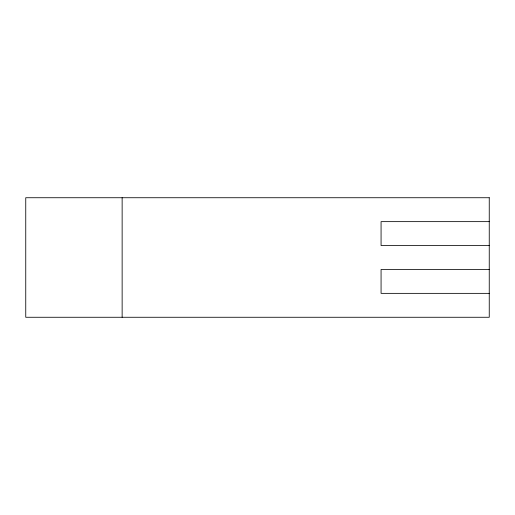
<?xml version="1.0" encoding="UTF-8"?>
<svg xmlns="http://www.w3.org/2000/svg" width="515" height="515" viewBox="0 0 515 515"><rect width="100%" height="100%" fill="white"/><g stroke="black" fill="none" stroke-linecap="round" stroke-linejoin="round"><path stroke-width="0.77" d="M489.25 221.637L381.068 221.637L381.068 245.546L489.25 245.546M489.25 269.454L381.068 269.454L381.068 293.363L489.25 293.363M122.139 197.734L122.139 317.266M489.25 197.734L25.75 197.734L25.75 317.266L489.25 317.266L489.25 197.734"/></g></svg>
